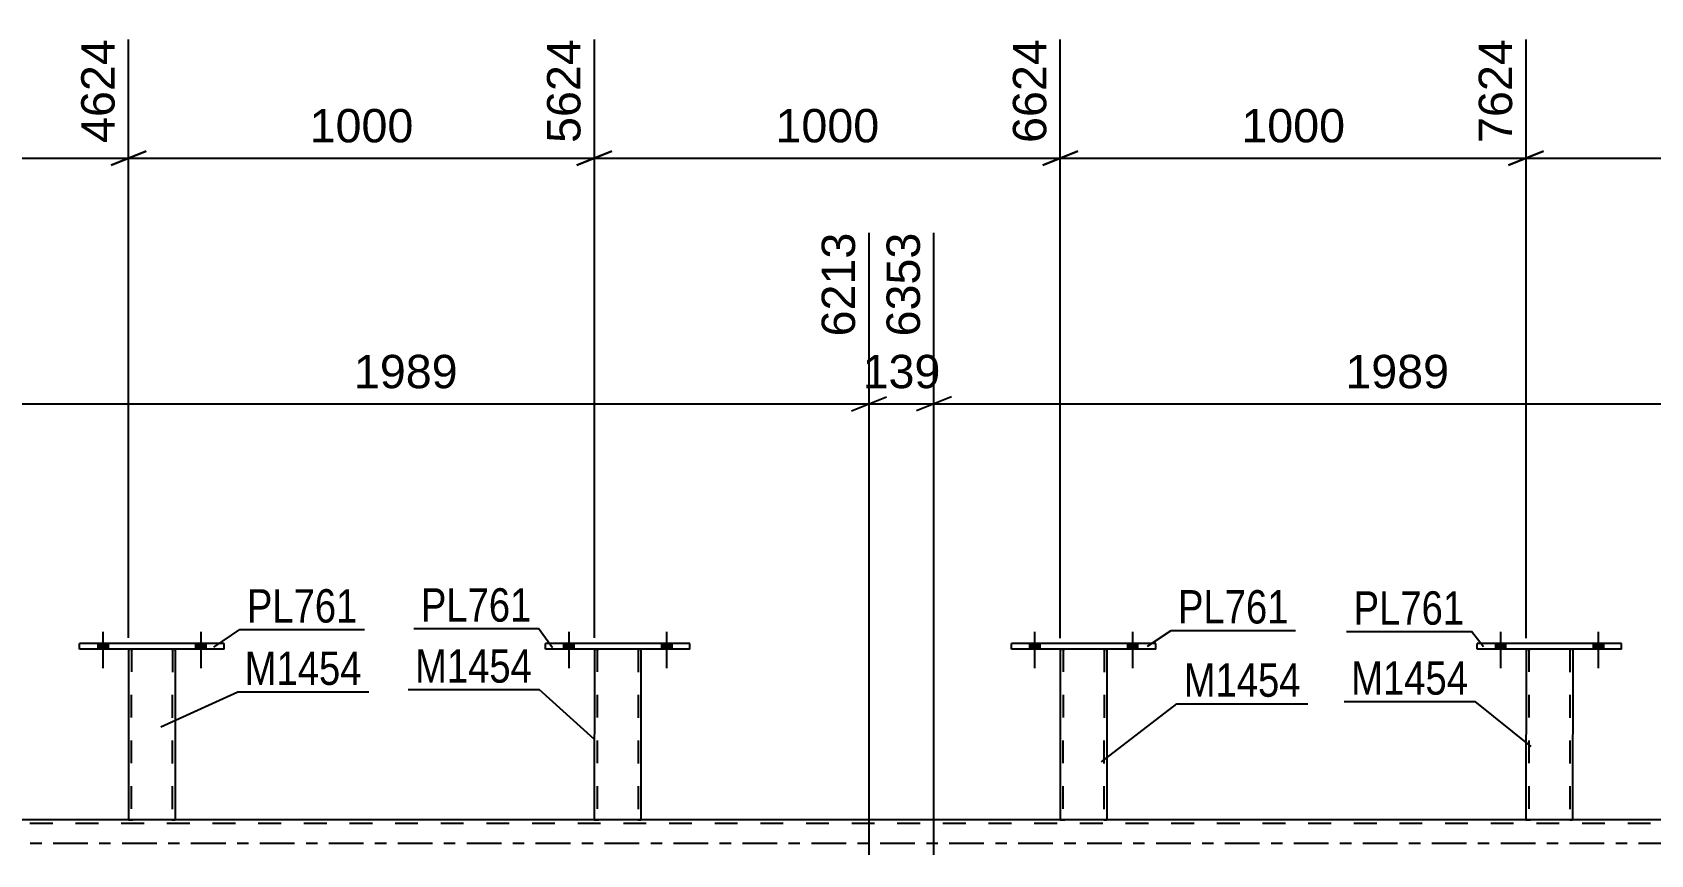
# Model space of a CAD drawing. Header units: millimetres. Extents: x 0 to 841, y 0 to 594.
# Drawn here: x 246.9 to 385.8, y 425.6 to 496.2 of the extents above; entities that cross this region are included whole.
import ezdxf

# ---------------------------------------------------------------- set-up
doc = ezdxf.new("R2010")
doc.units = ezdxf.units.MM
doc.linetypes.add('DXK_LINE_DOT2', pattern=[3.9198, 1.9599, -1.9599])
doc.linetypes.add('DXK_LINE_DOT3', pattern=[5.9187, 2.979, -0.9799, 0.9799, -0.9799])
doc.styles.add('Arial', font='ARIAL.TTF', dxfattribs={"height": 0.2})
doc.styles.add('Arial Narrow', font='ARIALN.TTF', dxfattribs={"height": 0.2})

# ---------------------------------------------------------------- blocks, each defined once
blk = doc.blocks.new('Bolt-317311729-2467 - 2401')
at = {"linetype": 'Continuous'}
for points in [[(372.48, 443.24), (373.36, 443.24), (373.36, 443.72), (372.48, 443.72)], [(380.88, 443.24), (381.76, 443.24), (381.76, 443.72), (380.88, 443.72)]]:
    blk.add_hatch(color=1, dxfattribs=at).paths.add_polyline_path(points)
at = {"color": 1, "linetype": 'Continuous'}
for p, q in [((372.92, 444.72), (372.92, 441.6)), ((381.32, 444.72), (381.32, 441.6)), ((372.48, 443.72), (372.48, 443.24)), ((373.36, 443.72), (373.36, 443.24)), ((380.88, 443.72), (380.88, 443.24)), ((381.76, 443.72), (381.76, 443.24))]:
    blk.add_line(p, q, dxfattribs=at)
blk = doc.blocks.new('Bolt-317311729-2472 - 2401')
at = {"linetype": 'Continuous'}
for points in [[(292.48, 443.24), (293.36, 443.24), (293.36, 443.72), (292.48, 443.72)], [(300.88, 443.24), (301.76, 443.24), (301.76, 443.72), (300.88, 443.72)]]:
    blk.add_hatch(color=1, dxfattribs=at).paths.add_polyline_path(points)
at = {"color": 1, "linetype": 'Continuous'}
for p, q in [((292.92, 444.72), (292.92, 441.6)), ((301.32, 444.72), (301.32, 441.6)), ((292.48, 443.72), (292.48, 443.24)), ((293.36, 443.72), (293.36, 443.24)), ((300.88, 443.72), (300.88, 443.24)), ((301.76, 443.72), (301.76, 443.24))]:
    blk.add_line(p, q, dxfattribs=at)
blk = doc.blocks.new('Part-317311729-2520 - 2401')
at = {"color": 7, "linetype": 'DXK_LINE_DOT2'}
for p, q in [((718.99, 428.28), (82.92, 428.28)), ((718.99, 428.6), (135.11, 428.6)), ((259.11, 428.6), (255.11, 428.6)), ((299.11, 428.6), (295.11, 428.6)), ((339.11, 428.6), (335.11, 428.6)), ((379.11, 428.6), (375.11, 428.6))]:
    blk.add_line(p, q, dxfattribs=at)
at = {"color": 2, "linetype": 'Continuous'}
for p, q in [((255.11, 428.6), (219.11, 428.6)), ((295.11, 428.6), (259.11, 428.6)), ((335.11, 428.6), (299.11, 428.6)), ((375.11, 428.6), (339.11, 428.6)), ((415.11, 428.6), (379.11, 428.6))]:
    blk.add_line(p, q, dxfattribs=at)
at = {"color": 7, "linetype": 'DXK_LINE_DOT3'}
blk.add_line((82.92, 426.6), (728.79, 426.6), dxfattribs=at)
blk = doc.blocks.new('Part-317311729-2665 - 2401')
at = {"color": 2, "linetype": 'Continuous'}
for p, q in [((370.92, 443.24), (370.92, 443.72)), ((383.32, 443.72), (370.92, 443.72)), ((383.32, 443.24), (383.32, 443.72)), ((383.32, 443.24), (370.92, 443.24))]:
    blk.add_line(p, q, dxfattribs=at)
blk = doc.blocks.new('Bolt-317311729-2468 - 2401')
at = {"linetype": 'Continuous'}
for points in [[(372.48, 443.24), (373.36, 443.24), (373.36, 443.72), (372.48, 443.72)], [(380.88, 443.24), (381.76, 443.24), (381.76, 443.72), (380.88, 443.72)]]:
    blk.add_hatch(color=1, dxfattribs=at).paths.add_polyline_path(points)
at = {"color": 1, "linetype": 'Continuous'}
for p, q in [((372.92, 444.72), (372.92, 441.6)), ((381.32, 444.72), (381.32, 441.6)), ((372.48, 443.72), (372.48, 443.24)), ((373.36, 443.72), (373.36, 443.24)), ((380.88, 443.72), (380.88, 443.24)), ((381.76, 443.72), (381.76, 443.24))]:
    blk.add_line(p, q, dxfattribs=at)
blk = doc.blocks.new('Bolt-317311729-2469 - 2401')
at = {"linetype": 'Continuous'}
for points in [[(332.48, 443.24), (333.36, 443.24), (333.36, 443.72), (332.48, 443.72)], [(340.88, 443.24), (341.76, 443.24), (341.76, 443.72), (340.88, 443.72)]]:
    blk.add_hatch(color=1, dxfattribs=at).paths.add_polyline_path(points)
at = {"color": 1, "linetype": 'Continuous'}
for p, q in [((332.92, 444.72), (332.92, 441.6)), ((341.32, 444.72), (341.32, 441.6)), ((332.48, 443.72), (332.48, 443.24)), ((333.36, 443.72), (333.36, 443.24)), ((340.88, 443.72), (340.88, 443.24)), ((341.76, 443.72), (341.76, 443.24))]:
    blk.add_line(p, q, dxfattribs=at)
blk = doc.blocks.new('Bolt-317311729-2470 - 2401')
at = {"linetype": 'Continuous'}
for points in [[(332.48, 443.24), (333.36, 443.24), (333.36, 443.72), (332.48, 443.72)], [(340.88, 443.24), (341.76, 443.24), (341.76, 443.72), (340.88, 443.72)]]:
    blk.add_hatch(color=1, dxfattribs=at).paths.add_polyline_path(points)
at = {"color": 1, "linetype": 'Continuous'}
for p, q in [((332.92, 444.72), (332.92, 441.6)), ((341.32, 444.72), (341.32, 441.6)), ((332.48, 443.72), (332.48, 443.24)), ((333.36, 443.72), (333.36, 443.24)), ((340.88, 443.72), (340.88, 443.24)), ((341.76, 443.72), (341.76, 443.24))]:
    blk.add_line(p, q, dxfattribs=at)
blk = doc.blocks.new('Bolt-317311729-2471 - 2401')
at = {"linetype": 'Continuous'}
for points in [[(292.48, 443.24), (293.36, 443.24), (293.36, 443.72), (292.48, 443.72)], [(300.88, 443.24), (301.76, 443.24), (301.76, 443.72), (300.88, 443.72)]]:
    blk.add_hatch(color=1, dxfattribs=at).paths.add_polyline_path(points)
at = {"color": 1, "linetype": 'Continuous'}
for p, q in [((292.92, 444.72), (292.92, 441.6)), ((301.32, 444.72), (301.32, 441.6)), ((292.48, 443.72), (292.48, 443.24)), ((293.36, 443.72), (293.36, 443.24)), ((300.88, 443.72), (300.88, 443.24)), ((301.76, 443.72), (301.76, 443.24))]:
    blk.add_line(p, q, dxfattribs=at)
blk = doc.blocks.new('Bolt-317311729-2473 - 2401')
at = {"linetype": 'Continuous'}
for points in [[(252.48, 443.24), (253.36, 443.24), (253.36, 443.72), (252.48, 443.72)], [(260.88, 443.24), (261.76, 443.24), (261.76, 443.72), (260.88, 443.72)]]:
    blk.add_hatch(color=1, dxfattribs=at).paths.add_polyline_path(points)
at = {"color": 1, "linetype": 'Continuous'}
for p, q in [((252.92, 444.72), (252.92, 441.6)), ((261.32, 444.72), (261.32, 441.6)), ((252.48, 443.72), (252.48, 443.24)), ((253.36, 443.72), (253.36, 443.24)), ((260.88, 443.72), (260.88, 443.24)), ((261.76, 443.72), (261.76, 443.24))]:
    blk.add_line(p, q, dxfattribs=at)
blk = doc.blocks.new('Bolt-317311729-2474 - 2401')
at = {"linetype": 'Continuous'}
for points in [[(252.48, 443.24), (253.36, 443.24), (253.36, 443.72), (252.48, 443.72)], [(260.88, 443.24), (261.76, 443.24), (261.76, 443.72), (260.88, 443.72)]]:
    blk.add_hatch(color=1, dxfattribs=at).paths.add_polyline_path(points)
at = {"color": 1, "linetype": 'Continuous'}
for p, q in [((252.92, 444.72), (252.92, 441.6)), ((261.32, 444.72), (261.32, 441.6)), ((252.48, 443.72), (252.48, 443.24)), ((253.36, 443.72), (253.36, 443.24)), ((260.88, 443.72), (260.88, 443.24)), ((261.76, 443.72), (261.76, 443.24))]:
    blk.add_line(p, q, dxfattribs=at)
blk = doc.blocks.new('Part-317311729-2685 - 2401')
at = {"color": 2, "linetype": 'Continuous'}
for p, q in [((290.92, 443.24), (290.92, 443.72)), ((303.32, 443.72), (290.92, 443.72)), ((303.32, 443.24), (303.32, 443.72)), ((303.32, 443.24), (290.92, 443.24))]:
    blk.add_line(p, q, dxfattribs=at)
blk = doc.blocks.new('Part-317311729-2670 - 2401')
at = {"color": 2, "linetype": 'Continuous'}
for p, q in [((375.12, 443.24), (375.11, 428.6)), ((379.12, 443.24), (379.11, 428.6)), ((375.15, 428.6), (375.11, 428.6)), ((375.25, 428.6), (375.15, 428.6)), ((375.41, 428.6), (375.25, 428.6)), ((378.82, 428.6), (375.41, 428.6)), ((378.97, 428.6), (378.82, 428.6)), ((379.08, 428.6), (378.97, 428.6)), ((379.11, 428.6), (379.08, 428.6))]:
    blk.add_line(p, q, dxfattribs=at)
at = {"color": 7, "linetype": 'DXK_LINE_DOT2'}
for p, q in [((375.12, 443.25), (375.12, 443.25)), ((375.12, 443.25), (375.12, 443.24)), ((375.12, 443.24), (375.12, 443.25)), ((375.16, 443.25), (375.12, 443.25)), ((375.12, 443.25), (375.16, 443.25)), ((375.26, 443.25), (375.16, 443.25)), ((375.16, 443.25), (375.26, 443.25)), ((375.38, 443.25), (375.26, 443.25)), ((375.26, 443.25), (375.42, 443.25)), ((375.36, 443.25), (375.35, 428.6)), ((375.36, 443.25), (375.36, 443.25)), ((375.38, 443.25), (375.36, 443.25)), ((375.36, 443.25), (375.38, 443.25)), ((378.82, 443.24), (375.38, 443.25)), ((375.43, 443.25), (375.38, 443.25)), ((375.38, 443.25), (375.43, 443.25)), ((378.82, 443.24), (375.42, 443.25)), ((378.73, 443.24), (375.43, 443.25)), ((375.43, 443.25), (375.51, 443.25)), ((378.81, 443.24), (375.51, 443.25)), ((378.81, 443.24), (378.73, 443.24)), ((378.86, 443.24), (378.81, 443.24)), ((378.81, 443.24), (378.86, 443.24)), ((378.82, 443.24), (378.98, 443.24)), ((378.98, 443.24), (378.82, 443.24)), ((378.88, 443.24), (378.86, 443.24)), ((378.86, 443.24), (378.88, 443.24)), ((378.88, 443.24), (378.87, 428.6)), ((378.88, 443.24), (378.88, 443.24)), ((378.98, 443.24), (379.08, 443.24)), ((379.08, 443.24), (378.98, 443.24)), ((379.08, 443.24), (379.12, 443.24)), ((379.12, 443.24), (379.08, 443.24)), ((379.12, 443.24), (379.12, 443.24)), ((379.12, 443.24), (379.12, 443.24)), ((379.12, 443.24), (379.12, 443.24)), ((375.11, 428.6), (375.15, 428.6)), ((375.15, 428.6), (375.25, 428.6)), ((375.25, 428.6), (375.41, 428.6)), ((375.37, 428.6), (375.35, 428.6)), ((375.35, 428.6), (375.37, 428.6)), ((375.42, 428.6), (375.37, 428.6)), ((375.37, 428.6), (375.41, 428.6)), ((378.87, 428.6), (375.41, 428.6)), ((375.41, 428.6), (375.42, 428.6)), ((378.73, 428.6), (375.42, 428.6)), ((375.42, 428.6), (375.5, 428.6)), ((378.86, 428.6), (375.5, 428.6)), ((378.8, 428.6), (378.73, 428.6)), ((378.86, 428.6), (378.8, 428.6)), ((378.87, 428.6), (378.86, 428.6)), ((378.86, 428.6), (378.87, 428.6)), ((378.87, 428.6), (378.97, 428.6)), ((378.97, 428.6), (379.08, 428.6)), ((379.08, 428.6), (379.11, 428.6))]:
    blk.add_line(p, q, dxfattribs=at)
blk = doc.blocks.new('Part-317311729-2675 - 2401')
at = {"color": 2, "linetype": 'Continuous'}
for p, q in [((330.92, 443.24), (330.92, 443.72)), ((343.32, 443.72), (330.92, 443.72)), ((343.32, 443.24), (343.32, 443.72)), ((343.32, 443.24), (330.92, 443.24))]:
    blk.add_line(p, q, dxfattribs=at)
blk = doc.blocks.new('Part-317311729-2680 - 2401')
at = {"color": 2, "linetype": 'Continuous'}
for p, q in [((335.12, 443.24), (335.11, 428.6)), ((339.12, 443.24), (339.11, 428.6)), ((335.15, 428.6), (335.11, 428.6)), ((335.25, 428.6), (335.15, 428.6)), ((335.41, 428.6), (335.25, 428.6)), ((338.82, 428.6), (335.41, 428.6)), ((338.97, 428.6), (338.82, 428.6)), ((339.08, 428.6), (338.97, 428.6)), ((339.11, 428.6), (339.08, 428.6))]:
    blk.add_line(p, q, dxfattribs=at)
at = {"color": 7, "linetype": 'DXK_LINE_DOT2'}
for p, q in [((335.12, 443.25), (335.12, 443.25)), ((335.12, 443.25), (335.12, 443.24)), ((335.12, 443.24), (335.12, 443.25)), ((335.15, 443.25), (335.12, 443.25)), ((335.12, 443.25), (335.15, 443.25)), ((335.26, 443.25), (335.15, 443.25)), ((335.15, 443.25), (335.26, 443.25)), ((335.37, 443.25), (335.26, 443.25)), ((335.26, 443.25), (335.41, 443.25)), ((335.36, 443.25), (335.35, 428.6)), ((335.36, 443.25), (335.36, 443.25)), ((335.37, 443.25), (335.36, 443.25)), ((335.36, 443.25), (335.37, 443.25)), ((338.82, 443.24), (335.37, 443.25)), ((335.43, 443.25), (335.37, 443.25)), ((335.37, 443.25), (335.43, 443.25)), ((338.82, 443.24), (335.41, 443.25)), ((338.73, 443.24), (335.43, 443.25)), ((335.43, 443.25), (335.5, 443.25)), ((338.81, 443.24), (335.5, 443.25)), ((338.81, 443.24), (338.73, 443.24)), ((338.86, 443.24), (338.81, 443.24)), ((338.81, 443.24), (338.86, 443.24)), ((338.82, 443.24), (338.98, 443.24)), ((338.98, 443.24), (338.82, 443.24)), ((338.88, 443.24), (338.86, 443.24)), ((338.86, 443.24), (338.88, 443.24)), ((338.88, 443.24), (338.87, 428.6)), ((338.88, 443.24), (338.88, 443.24)), ((338.98, 443.24), (339.08, 443.24)), ((339.08, 443.24), (338.98, 443.24)), ((339.08, 443.24), (339.12, 443.24)), ((339.12, 443.24), (339.08, 443.24)), ((339.12, 443.24), (339.12, 443.24)), ((339.12, 443.24), (339.12, 443.24)), ((339.12, 443.24), (339.12, 443.24)), ((335.11, 428.6), (335.15, 428.6)), ((335.15, 428.6), (335.25, 428.6)), ((335.25, 428.6), (335.41, 428.6)), ((335.37, 428.6), (335.35, 428.6)), ((335.35, 428.6), (335.37, 428.6)), ((335.42, 428.6), (335.37, 428.6)), ((335.37, 428.6), (335.41, 428.6)), ((338.87, 428.6), (335.41, 428.6)), ((335.41, 428.6), (335.42, 428.6)), ((338.72, 428.6), (335.42, 428.6)), ((335.42, 428.6), (335.5, 428.6)), ((338.85, 428.6), (335.5, 428.6)), ((338.8, 428.6), (338.72, 428.6)), ((338.85, 428.6), (338.8, 428.6)), ((338.87, 428.6), (338.85, 428.6)), ((338.85, 428.6), (338.87, 428.6)), ((338.87, 428.6), (338.97, 428.6)), ((338.97, 428.6), (339.08, 428.6)), ((339.08, 428.6), (339.11, 428.6))]:
    blk.add_line(p, q, dxfattribs=at)
blk = doc.blocks.new('Part-317311729-2690 - 2401')
at = {"color": 2, "linetype": 'Continuous'}
for p, q in [((295.12, 443.24), (295.11, 428.6)), ((299.12, 443.24), (299.11, 428.6)), ((295.15, 428.6), (295.11, 428.6)), ((295.25, 428.6), (295.15, 428.6)), ((295.41, 428.6), (295.25, 428.6)), ((298.82, 428.6), (295.41, 428.6)), ((298.97, 428.6), (298.82, 428.6)), ((299.08, 428.6), (298.97, 428.6)), ((299.11, 428.6), (299.08, 428.6))]:
    blk.add_line(p, q, dxfattribs=at)
at = {"color": 7, "linetype": 'DXK_LINE_DOT2'}
for p, q in [((295.12, 443.25), (295.12, 443.25)), ((295.12, 443.25), (295.12, 443.24)), ((295.12, 443.24), (295.12, 443.25)), ((295.15, 443.25), (295.12, 443.25)), ((295.12, 443.25), (295.15, 443.25)), ((295.26, 443.25), (295.15, 443.25)), ((295.15, 443.25), (295.26, 443.25)), ((295.37, 443.25), (295.26, 443.25)), ((295.26, 443.25), (295.41, 443.25)), ((295.36, 443.25), (295.35, 428.6)), ((295.36, 443.25), (295.36, 443.25)), ((295.37, 443.25), (295.36, 443.25)), ((295.36, 443.25), (295.37, 443.25)), ((298.82, 443.24), (295.37, 443.25)), ((295.43, 443.25), (295.37, 443.25)), ((295.37, 443.25), (295.43, 443.25)), ((298.82, 443.24), (295.41, 443.25)), ((298.73, 443.24), (295.43, 443.25)), ((295.43, 443.25), (295.5, 443.25)), ((298.81, 443.24), (295.5, 443.25)), ((298.81, 443.24), (298.73, 443.24)), ((298.86, 443.24), (298.81, 443.24)), ((298.81, 443.24), (298.86, 443.24)), ((298.82, 443.24), (298.98, 443.24)), ((298.98, 443.24), (298.82, 443.24)), ((298.88, 443.24), (298.86, 443.24)), ((298.86, 443.24), (298.88, 443.24)), ((298.88, 443.24), (298.87, 428.6)), ((298.88, 443.24), (298.88, 443.24)), ((298.98, 443.24), (299.08, 443.24)), ((299.08, 443.24), (298.98, 443.24)), ((299.08, 443.24), (299.12, 443.24)), ((299.12, 443.24), (299.08, 443.24)), ((299.12, 443.24), (299.12, 443.24)), ((299.12, 443.24), (299.12, 443.24)), ((299.12, 443.24), (299.12, 443.24)), ((295.11, 428.6), (295.15, 428.6)), ((295.15, 428.6), (295.25, 428.6)), ((295.25, 428.6), (295.41, 428.6)), ((295.37, 428.6), (295.35, 428.6)), ((295.35, 428.6), (295.37, 428.6)), ((295.42, 428.6), (295.37, 428.6)), ((295.37, 428.6), (295.41, 428.6)), ((298.87, 428.6), (295.41, 428.6)), ((295.41, 428.6), (295.42, 428.6)), ((298.72, 428.6), (295.42, 428.6)), ((295.42, 428.6), (295.5, 428.6)), ((298.85, 428.6), (295.5, 428.6)), ((298.8, 428.6), (298.72, 428.6)), ((298.85, 428.6), (298.8, 428.6)), ((298.87, 428.6), (298.85, 428.6)), ((298.85, 428.6), (298.87, 428.6)), ((298.87, 428.6), (298.97, 428.6)), ((298.97, 428.6), (299.08, 428.6)), ((299.08, 428.6), (299.11, 428.6))]:
    blk.add_line(p, q, dxfattribs=at)
blk = doc.blocks.new('Part-317311729-2695 - 2401')
at = {"color": 2, "linetype": 'Continuous'}
for p, q in [((250.92, 443.24), (250.92, 443.72)), ((263.32, 443.72), (250.92, 443.72)), ((263.32, 443.24), (263.32, 443.72)), ((263.32, 443.24), (250.92, 443.24))]:
    blk.add_line(p, q, dxfattribs=at)
blk = doc.blocks.new('Part-317311729-2700 - 2401')
at = {"color": 2, "linetype": 'Continuous'}
for p, q in [((255.12, 443.24), (255.11, 428.6)), ((259.12, 443.24), (259.11, 428.6)), ((255.15, 428.6), (255.11, 428.6)), ((255.25, 428.6), (255.15, 428.6)), ((255.41, 428.6), (255.25, 428.6)), ((258.82, 428.6), (255.41, 428.6)), ((258.97, 428.6), (258.82, 428.6)), ((259.08, 428.6), (258.97, 428.6)), ((259.11, 428.6), (259.08, 428.6))]:
    blk.add_line(p, q, dxfattribs=at)
at = {"color": 7, "linetype": 'DXK_LINE_DOT2'}
for p, q in [((255.12, 443.25), (255.12, 443.25)), ((255.12, 443.25), (255.12, 443.24)), ((255.12, 443.24), (255.12, 443.25)), ((255.15, 443.25), (255.12, 443.25)), ((255.12, 443.25), (255.15, 443.25)), ((255.26, 443.25), (255.15, 443.25)), ((255.15, 443.25), (255.26, 443.25)), ((255.37, 443.25), (255.26, 443.25)), ((255.26, 443.25), (255.41, 443.25)), ((255.36, 443.25), (255.35, 428.6)), ((255.36, 443.25), (255.36, 443.25)), ((255.37, 443.25), (255.36, 443.25)), ((255.36, 443.25), (255.37, 443.25)), ((258.82, 443.24), (255.37, 443.25)), ((255.43, 443.25), (255.37, 443.25)), ((255.37, 443.25), (255.43, 443.25)), ((258.82, 443.24), (255.41, 443.25)), ((258.73, 443.24), (255.43, 443.25)), ((255.43, 443.25), (255.5, 443.25)), ((258.81, 443.24), (255.5, 443.25)), ((258.81, 443.24), (258.73, 443.24)), ((258.86, 443.24), (258.81, 443.24)), ((258.81, 443.24), (258.86, 443.24)), ((258.82, 443.24), (258.98, 443.24)), ((258.98, 443.24), (258.82, 443.24)), ((258.88, 443.24), (258.86, 443.24)), ((258.86, 443.24), (258.88, 443.24)), ((258.88, 443.24), (258.87, 428.6)), ((258.88, 443.24), (258.88, 443.24)), ((258.98, 443.24), (259.08, 443.24)), ((259.08, 443.24), (258.98, 443.24)), ((259.08, 443.24), (259.12, 443.24)), ((259.12, 443.24), (259.08, 443.24)), ((259.12, 443.24), (259.12, 443.24)), ((259.12, 443.24), (259.12, 443.24)), ((259.12, 443.24), (259.12, 443.24)), ((255.11, 428.6), (255.15, 428.6)), ((255.15, 428.6), (255.25, 428.6)), ((255.25, 428.6), (255.41, 428.6)), ((255.37, 428.6), (255.35, 428.6)), ((255.35, 428.6), (255.37, 428.6)), ((255.42, 428.6), (255.37, 428.6)), ((255.37, 428.6), (255.41, 428.6)), ((258.87, 428.6), (255.41, 428.6)), ((255.41, 428.6), (255.42, 428.6)), ((258.72, 428.6), (255.42, 428.6)), ((255.42, 428.6), (255.5, 428.6)), ((258.85, 428.6), (255.5, 428.6)), ((258.8, 428.6), (258.72, 428.6)), ((258.85, 428.6), (258.8, 428.6)), ((258.87, 428.6), (258.85, 428.6)), ((258.85, 428.6), (258.87, 428.6)), ((258.87, 428.6), (258.97, 428.6)), ((258.97, 428.6), (259.08, 428.6)), ((259.08, 428.6), (259.11, 428.6))]:
    blk.add_line(p, q, dxfattribs=at)
blk = doc.blocks.new('StraightDimension-317311729-3416 - 2401')
at = {"color": 7, "linetype": 'Continuous'}
for p, q in [((215.12, 444.23), (215.12, 495.6)), ((255.12, 444.22), (255.12, 495.6)), ((216.62, 486.01), (213.62, 484.81)), ((215.12, 485.41), (255.12, 485.41)), ((253.62, 484.81), (256.62, 486.01))]:
    blk.add_line(p, q, dxfattribs=at)
at = {"color": 0}
blk.add_wipeout([(240.17, 486.16), (240.17, 490.36), (230.07, 490.36), (230.07, 486.16)], dxfattribs=at)
at = {"color": 3, "style": 'Arial'}
blk.add_text('1000', height=2.865, dxfattribs=at).set_placement((230.67, 486.76))
at = {"color": 0, "linetype": 'Continuous'}
blk.add_wipeout([(254.52, 496.2), (250.32, 496.2), (250.32, 486.11), (254.52, 486.11)], dxfattribs=at)
at = {"color": 3, "linetype": 'Continuous', "style": 'Arial'}
blk.add_text('4624', height=2.865, rotation=90.0002, dxfattribs=at).set_placement((253.92, 486.71))
blk = doc.blocks.new('StraightDimension-317311729-3592 - 2401')
at = {"color": 7, "linetype": 'Continuous'}
for p, q in [((318.7, 425.6), (318.7, 478.99)), ((324.27, 425.6), (324.27, 478.99)), ((317.2, 463.7), (320.2, 464.9)), ((318.7, 464.3), (324.27, 464.3)), ((325.77, 464.9), (322.77, 463.7))]:
    blk.add_line(p, q, dxfattribs=at)
at = {"color": 0}
blk.add_wipeout([(325.42, 465.05), (325.42, 469.25), (317.55, 469.25), (317.55, 465.05)], dxfattribs=at)
at = {"color": 3, "style": 'Arial'}
blk.add_text('139', height=2.865, dxfattribs=at).set_placement((318.15, 465.65))
at = {"color": 0, "linetype": 'Continuous'}
blk.add_wipeout([(323.67, 479.59), (319.47, 479.59), (319.47, 469.5), (323.67, 469.5)], dxfattribs=at)
at = {"color": 3, "linetype": 'Continuous', "style": 'Arial'}
blk.add_text('6353', height=2.865, rotation=90.0002, dxfattribs=at).set_placement((323.07, 470.1))
blk = doc.blocks.new('StraightDimension-317311729-3424 - 2401')
at = {"color": 7, "linetype": 'Continuous'}
for p, q in [((255.12, 444.22), (255.12, 495.6)), ((295.12, 444.21), (295.12, 495.6)), ((256.62, 486.01), (253.62, 484.81)), ((255.12, 485.41), (295.12, 485.41)), ((293.62, 484.81), (296.62, 486.01))]:
    blk.add_line(p, q, dxfattribs=at)
at = {"color": 0}
blk.add_wipeout([(280.16, 486.16), (280.16, 490.36), (270.07, 490.36), (270.07, 486.16)], dxfattribs=at)
at = {"color": 3, "style": 'Arial'}
blk.add_text('1000', height=2.865, dxfattribs=at).set_placement((270.67, 486.76))
at = {"color": 0, "linetype": 'Continuous'}
blk.add_wipeout([(294.52, 496.2), (290.32, 496.2), (290.32, 486.11), (294.52, 486.11)], dxfattribs=at)
at = {"color": 3, "linetype": 'Continuous', "style": 'Arial'}
blk.add_text('5624', height=2.865, rotation=90.0002, dxfattribs=at).set_placement((293.92, 486.71))
blk = doc.blocks.new('StraightDimension-317311729-3432 - 2401')
at = {"color": 7, "linetype": 'Continuous'}
for p, q in [((295.12, 444.21), (295.12, 495.6)), ((335.12, 444.2), (335.12, 495.6)), ((296.62, 486.01), (293.62, 484.81)), ((295.12, 485.41), (335.12, 485.41)), ((333.62, 484.81), (336.62, 486.01))]:
    blk.add_line(p, q, dxfattribs=at)
at = {"color": 0}
blk.add_wipeout([(320.16, 486.16), (320.16, 490.36), (310.07, 490.36), (310.07, 486.16)], dxfattribs=at)
at = {"color": 3, "style": 'Arial'}
blk.add_text('1000', height=2.865, dxfattribs=at).set_placement((310.67, 486.76))
at = {"color": 0, "linetype": 'Continuous'}
blk.add_wipeout([(334.52, 496.2), (330.32, 496.2), (330.32, 486.11), (334.52, 486.11)], dxfattribs=at)
at = {"color": 3, "linetype": 'Continuous', "style": 'Arial'}
blk.add_text('6624', height=2.865, rotation=90.0002, dxfattribs=at).set_placement((333.92, 486.71))
blk = doc.blocks.new('StraightDimension-317311729-3440 - 2401')
at = {"color": 7, "linetype": 'Continuous'}
for p, q in [((335.12, 444.2), (335.12, 495.6)), ((375.12, 444.18), (375.12, 495.6)), ((336.62, 486.01), (333.62, 484.81)), ((335.12, 485.41), (375.12, 485.41)), ((373.62, 484.81), (376.62, 486.01))]:
    blk.add_line(p, q, dxfattribs=at)
at = {"color": 0}
blk.add_wipeout([(360.16, 486.16), (360.16, 490.36), (350.07, 490.36), (350.07, 486.16)], dxfattribs=at)
at = {"color": 3, "style": 'Arial'}
blk.add_text('1000', height=2.865, dxfattribs=at).set_placement((350.67, 486.76))
at = {"color": 0, "linetype": 'Continuous'}
blk.add_wipeout([(374.52, 496.2), (370.32, 496.2), (370.32, 486.11), (374.52, 486.11)], dxfattribs=at)
at = {"color": 3, "linetype": 'Continuous', "style": 'Arial'}
blk.add_text('7624', height=2.865, rotation=90.0002, dxfattribs=at).set_placement((373.92, 486.71))
blk = doc.blocks.new('StraightDimension-317311729-3448 - 2401')
at = {"color": 7, "linetype": 'Continuous'}
for p, q in [((375.12, 444.18), (375.12, 495.6)), ((415.12, 444.18), (415.12, 495.6)), ((376.62, 486.01), (373.62, 484.81)), ((375.12, 485.41), (415.12, 485.41)), ((413.62, 484.81), (416.62, 486.01))]:
    blk.add_line(p, q, dxfattribs=at)
at = {"color": 0}
blk.add_wipeout([(400.17, 486.16), (400.17, 490.36), (390.07, 490.36), (390.07, 486.16)], dxfattribs=at)
at = {"color": 3, "style": 'Arial'}
blk.add_text('1000', height=2.865, dxfattribs=at).set_placement((390.67, 486.76))
at = {"color": 0, "linetype": 'Continuous'}
blk.add_wipeout([(414.52, 496.2), (410.32, 496.2), (410.32, 486.11), (414.52, 486.11)], dxfattribs=at)
at = {"color": 3, "linetype": 'Continuous', "style": 'Arial'}
blk.add_text('8624', height=2.865, rotation=90.0002, dxfattribs=at).set_placement((413.92, 486.71))
blk = doc.blocks.new('StraightDimension-317311729-3570 - 2401')
at = {"color": 7, "linetype": 'Continuous'}
for p, q in [((239.14, 425.6), (239.14, 478.99)), ((318.7, 425.6), (318.7, 478.99)), ((240.64, 464.9), (237.64, 463.7)), ((239.14, 464.3), (318.7, 464.3)), ((317.2, 463.7), (320.2, 464.9))]:
    blk.add_line(p, q, dxfattribs=at)
at = {"color": 0}
blk.add_wipeout([(283.96, 465.05), (283.96, 469.25), (273.87, 469.25), (273.87, 465.05)], dxfattribs=at)
at = {"color": 3, "style": 'Arial'}
blk.add_text('1989', height=2.865, dxfattribs=at).set_placement((274.47, 465.65))
at = {"color": 0, "linetype": 'Continuous'}
blk.add_wipeout([(318.09, 479.59), (313.89, 479.59), (313.89, 469.5), (318.09, 469.5)], dxfattribs=at)
at = {"color": 3, "linetype": 'Continuous', "style": 'Arial'}
blk.add_text('6213', height=2.865, rotation=90.0002, dxfattribs=at).set_placement((317.5, 470.1))
blk = doc.blocks.new('StraightDimension-317311729-3614 - 2401')
at = {"color": 7, "linetype": 'Continuous'}
for p, q in [((324.27, 425.6), (324.27, 478.99)), ((403.83, 425.6), (403.83, 478.99)), ((325.77, 464.9), (322.77, 463.7)), ((324.27, 464.3), (403.83, 464.3)), ((402.33, 463.7), (405.33, 464.9))]:
    blk.add_line(p, q, dxfattribs=at)
at = {"color": 0}
blk.add_wipeout([(369.1, 465.05), (369.1, 469.25), (359, 469.25), (359, 465.05)], dxfattribs=at)
at = {"color": 3, "style": 'Arial'}
blk.add_text('1989', height=2.865, dxfattribs=at).set_placement((359.6, 465.65))
at = {"color": 0, "linetype": 'Continuous'}
blk.add_wipeout([(403.23, 479.59), (399.03, 479.59), (399.03, 469.5), (403.23, 469.5)], dxfattribs=at)
at = {"color": 3, "linetype": 'Continuous', "style": 'Arial'}
blk.add_text('8342', height=2.865, rotation=90.0002, dxfattribs=at).set_placement((402.63, 470.1))
blk = doc.blocks.new('Mark-317311729-2681 - 2401')
at = {"color": 0}
blk.add_wipeout([(289.73, 445.61), (289.73, 448.61), (280.22, 448.61), (280.22, 445.61)], dxfattribs=at)
blk.add_wipeout([(289.73, 445.61), (289.73, 448.61), (280.22, 448.61), (280.22, 445.61)], dxfattribs=at)
at = {"color": 30, "linetype": 'Continuous'}
for p in [(279.62, 445.01), (291.52, 443.35)]:
    blk.add_line(p, (290.33, 445.01), dxfattribs=at)
at = {"color": 3, "style": 'Arial Narrow'}
blk.add_text('PL761', height=2.863, dxfattribs=at).set_placement((280.22, 445.61))
blk = doc.blocks.new('Mark-317311729-2661 - 2401')
at = {"color": 0}
blk.add_wipeout([(369.82, 445.35), (369.82, 448.35), (360.31, 448.35), (360.31, 445.35)], dxfattribs=at)
blk.add_wipeout([(369.82, 445.35), (369.82, 448.35), (360.31, 448.35), (360.31, 445.35)], dxfattribs=at)
at = {"color": 30, "linetype": 'Continuous'}
for p in [(359.71, 444.75), (371.47, 443.45)]:
    blk.add_line(p, (370.42, 444.75), dxfattribs=at)
at = {"color": 3, "style": 'Arial Narrow'}
blk.add_text('PL761', height=2.863, dxfattribs=at).set_placement((360.31, 445.35))
blk = doc.blocks.new('Mark-317311729-2666 - 2401')
at = {"color": 0}
blk.add_wipeout([(370.16, 439.34), (370.16, 442.34), (360.1, 442.34), (360.1, 439.34)], dxfattribs=at)
blk.add_wipeout([(370.16, 439.34), (370.16, 442.34), (360.1, 442.34), (360.1, 439.34)], dxfattribs=at)
at = {"color": 30, "linetype": 'Continuous'}
for p in [(359.5, 438.74), (375.54, 434.9)]:
    blk.add_line(p, (370.76, 438.74), dxfattribs=at)
at = {"color": 3, "style": 'Arial Narrow'}
blk.add_text('M1454', height=2.863, dxfattribs=at).set_placement((360.1, 439.34))
blk = doc.blocks.new('Mark-317311729-2671 - 2401')
at = {"color": 0}
blk.add_wipeout([(354.73, 445.45), (354.73, 448.45), (345.23, 448.45), (345.23, 445.45)], dxfattribs=at)
blk.add_wipeout([(354.73, 445.45), (354.73, 448.45), (345.23, 448.45), (345.23, 445.45)], dxfattribs=at)
at = {"color": 30, "linetype": 'Continuous'}
for p, q in [((342.62, 443.5), (344.63, 444.85)), ((344.63, 444.85), (355.33, 444.85))]:
    blk.add_line(p, q, dxfattribs=at)
at = {"color": 3, "style": 'Arial Narrow'}
blk.add_text('PL761', height=2.863, dxfattribs=at).set_placement((345.23, 445.45))
blk = doc.blocks.new('Mark-317311729-2676 - 2401')
at = {"color": 0}
blk.add_wipeout([(355.77, 439.16), (355.77, 442.16), (345.72, 442.16), (345.72, 439.16)], dxfattribs=at)
blk.add_wipeout([(355.77, 439.16), (355.77, 442.16), (345.72, 442.16), (345.72, 439.16)], dxfattribs=at)
at = {"color": 30, "linetype": 'Continuous'}
for p, q in [((338.67, 433.58), (345.12, 438.56)), ((345.12, 438.56), (356.37, 438.56))]:
    blk.add_line(p, q, dxfattribs=at)
at = {"color": 3, "style": 'Arial Narrow'}
blk.add_text('M1454', height=2.863, dxfattribs=at).set_placement((345.72, 439.16))
blk = doc.blocks.new('Mark-317311729-2686 - 2401')
at = {"color": 0}
blk.add_wipeout([(289.77, 440.37), (289.77, 443.37), (279.72, 443.37), (279.72, 440.37)], dxfattribs=at)
blk.add_wipeout([(289.77, 440.37), (289.77, 443.37), (279.72, 443.37), (279.72, 440.37)], dxfattribs=at)
at = {"color": 30, "linetype": 'Continuous'}
for p in [(279.12, 439.77), (295.11, 435.53)]:
    blk.add_line(p, (290.37, 439.77), dxfattribs=at)
at = {"color": 3, "style": 'Arial Narrow'}
blk.add_text('M1454', height=2.863, dxfattribs=at).set_placement((279.72, 440.37))
blk = doc.blocks.new('Mark-317311729-2691 - 2401')
at = {"color": 0}
blk.add_wipeout([(274.79, 445.53), (274.79, 448.53), (265.28, 448.53), (265.28, 445.53)], dxfattribs=at)
blk.add_wipeout([(274.79, 445.53), (274.79, 448.53), (265.28, 448.53), (265.28, 445.53)], dxfattribs=at)
at = {"color": 30, "linetype": 'Continuous'}
for p, q in [((262.43, 443.41), (264.68, 444.93)), ((264.68, 444.93), (275.39, 444.93))]:
    blk.add_line(p, q, dxfattribs=at)
at = {"color": 3, "style": 'Arial Narrow'}
blk.add_text('PL761', height=2.863, dxfattribs=at).set_placement((265.28, 445.53))
blk = doc.blocks.new('Mark-317311729-2696 - 2401')
at = {"color": 0}
blk.add_wipeout([(275.14, 440.18), (275.14, 443.18), (265.09, 443.18), (265.09, 440.18)], dxfattribs=at)
blk.add_wipeout([(275.14, 440.18), (275.14, 443.18), (265.09, 443.18), (265.09, 440.18)], dxfattribs=at)
at = {"color": 30, "linetype": 'Continuous'}
for p, q in [((257.9, 436.59), (264.49, 439.58)), ((264.49, 439.58), (275.74, 439.58))]:
    blk.add_line(p, q, dxfattribs=at)
at = {"color": 3, "style": 'Arial Narrow'}
blk.add_text('M1454', height=2.863, dxfattribs=at).set_placement((265.09, 440.18))

msp = doc.modelspace()

# ---------------------------------------------------------------- block references
for name in ['Bolt-317311729-2473 - 2401', 'Bolt-317311729-2474 - 2401', 'Bolt-317311729-2472 - 2401', 'Bolt-317311729-2471 - 2401', 'Bolt-317311729-2469 - 2401', 'Bolt-317311729-2470 - 2401', 'Bolt-317311729-2467 - 2401', 'Bolt-317311729-2468 - 2401', 'Part-317311729-2695 - 2401', 'Part-317311729-2685 - 2401', 'Part-317311729-2675 - 2401', 'Part-317311729-2665 - 2401', 'Part-317311729-2700 - 2401', 'Part-317311729-2690 - 2401', 'Part-317311729-2680 - 2401', 'Part-317311729-2670 - 2401', 'Part-317311729-2520 - 2401']:
    msp.add_blockref(name, (0, 0))

# ---------------------------------------------------------------- next in the draw order: block references
for name in ['StraightDimension-317311729-3416 - 2401', 'StraightDimension-317311729-3592 - 2401']:
    msp.add_blockref(name, (0, 0))

# ---------------------------------------------------------------- next in the draw order: block references
msp.add_blockref('StraightDimension-317311729-3424 - 2401', (0, 0))

# ---------------------------------------------------------------- next in the draw order: block references
msp.add_blockref('StraightDimension-317311729-3432 - 2401', (0, 0))

# ---------------------------------------------------------------- next in the draw order: block references
for name in ['StraightDimension-317311729-3440 - 2401', 'StraightDimension-317311729-3570 - 2401']:
    msp.add_blockref(name, (0, 0))

# ---------------------------------------------------------------- next in the draw order: block references
for name in ['StraightDimension-317311729-3448 - 2401', 'Mark-317311729-2691 - 2401', 'Mark-317311729-2681 - 2401']:
    msp.add_blockref(name, (0, 0))

# ---------------------------------------------------------------- next in the draw order: block references
for name in ['StraightDimension-317311729-3614 - 2401', 'Mark-317311729-2686 - 2401', 'Mark-317311729-2696 - 2401']:
    msp.add_blockref(name, (0, 0))

# ---------------------------------------------------------------- next in the draw order: block references
for name in ['Mark-317311729-2671 - 2401', 'Mark-317311729-2661 - 2401', 'Mark-317311729-2676 - 2401', 'Mark-317311729-2666 - 2401']:
    msp.add_blockref(name, (0, 0))

doc.saveas('drawing.dxf')
